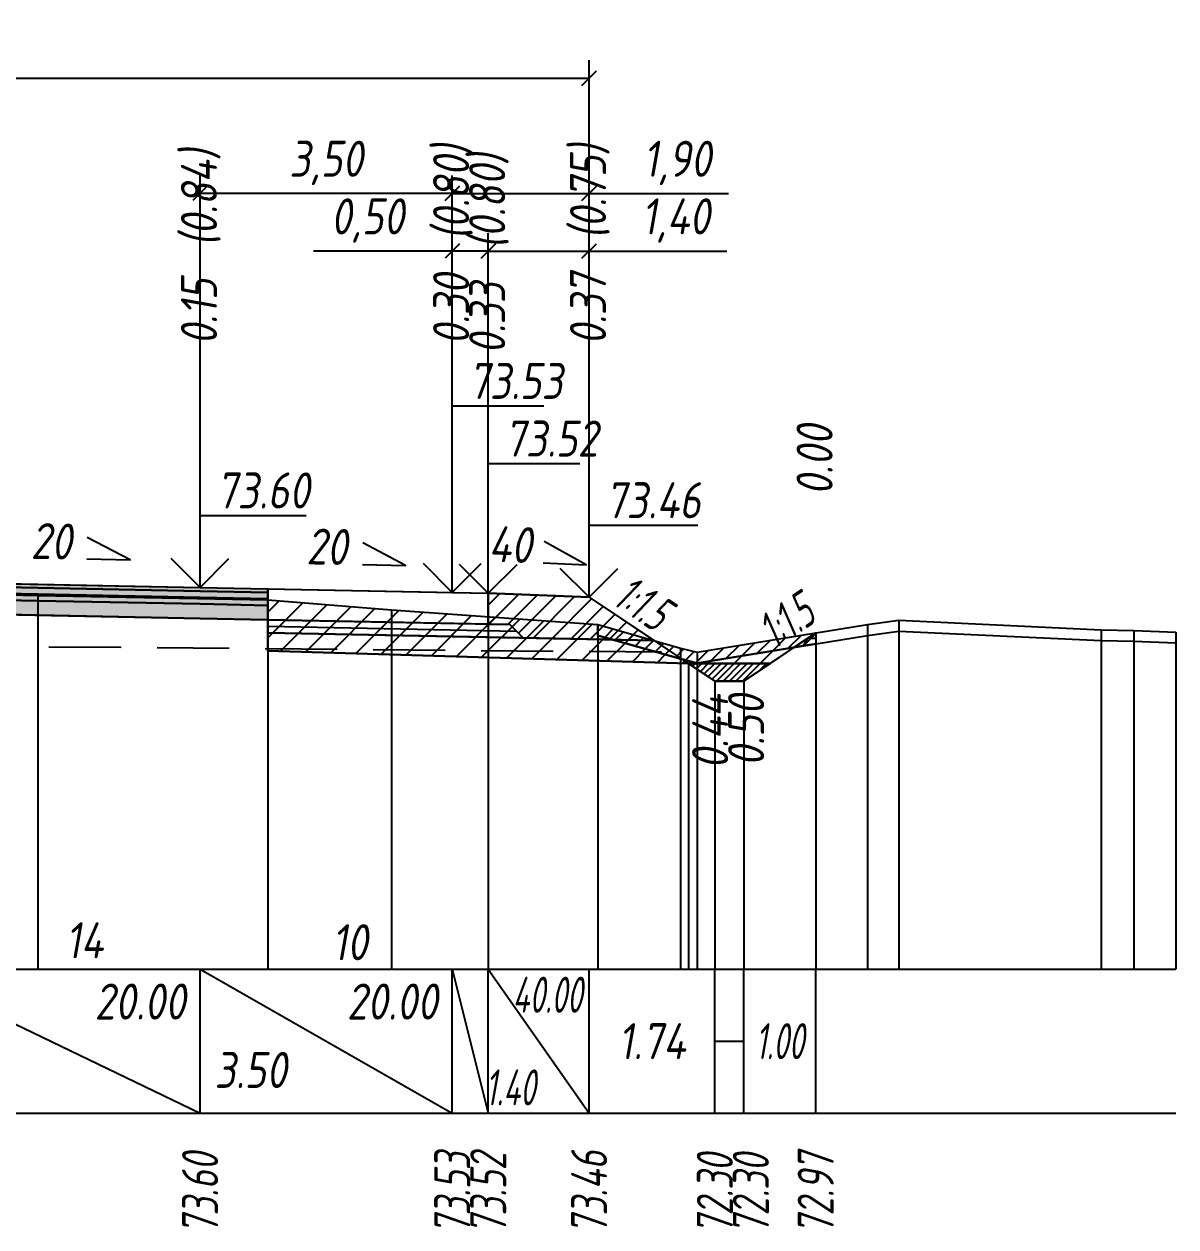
# Model space of a CAD drawing. Extents: x -717 to 1451, y -133302 to 233.
# Drawn here: x 165.6 to 245.6, y -11336.9 to -11253.4 of the extents above; entities that cross this region are included whole.
import ezdxf
from ezdxf.enums import TextEntityAlignment as Align

# ---------------------------------------------------------------- set-up
doc = ezdxf.new("R2010")
doc.units = 0
doc.linetypes.add('штриховая', pattern=[0.75, 0.5, -0.25])
for name, color, linetype in [('Интерполированный поперечник', 2, 'Continuous'), ('Код_514', 1, 'Continuous'), ('Контур_0', 7, 'Continuous'), ('Контур_2521', 7, 'Continuous'), ('Контур_2564', 7, 'Continuous'), ('Контур_2660', 7, 'Continuous'), ('Контур_2665', 7, 'Continuous'), ('Контур_400', 7, 'Continuous'), ('Контур_508', 7, 'Continuous'), ('Контур_512', 7, 'Continuous'), ('Контур_513', 7, 'Continuous'), ('Контур_818', 7, 'Continuous'), ('Красный поперечник', 1, 'Continuous'), ('Объём_2501', 7, 'Continuous'), ('Объём_2564', 7, 'Continuous'), ('Объём_2650', 7, 'Continuous'), ('Объём_2660', 7, 'Continuous'), ('Объём_2661', 7, 'Continuous'), ('Объём_2662', 7, 'Continuous'), ('Объём_2663', 7, 'Continuous'), ('Объём_2664', 7, 'Continuous'), ('Объём_2665', 7, 'Continuous'), ('Объём_2666', 7, 'Continuous'), ('Объём_2667', 7, 'Continuous'), ('Объём_2668', 7, 'Continuous'), ('Объём_2669', 7, 'Continuous'), ('Объём_2675', 7, 'Continuous'), ('Объём_2753', 7, 'Continuous'), ('Откосы', 7, 'Continuous'), ('Отметки покрытия', 7, 'Continuous'), ('Рабочие отметки', 7, 'Continuous'), ('Рабочие отметки доп.', 7, 'Continuous'), ('Слои выравнивания', 7, 'Continuous'), ('Таблица', 7, 'Continuous'), ('Уклоны проезжей части', 7, 'Continuous'), ('Черный поперечник', 3, 'Continuous')]:
    doc.layers.add(name, color=color, linetype=linetype)
for name, color, linetype, true_color in [('Контур_2540', 2, 'Continuous', 0xffff00), ('Контур_2560', 2, 'Continuous', 0xffff00), ('Контур_2561', 7, 'Continuous', 0xff8040), ('Контур_2562', 3, 'Continuous', 0x00ff00), ('Контур_2563', 7, 'Continuous', 0xff8000), ('Контур_2570', 7, 'Continuous', 0x80ff00), ('Контур_2725', 7, 'Continuous', 0x323232), ('Контур_2736', 4, 'Continuous', 0x00ffff), ('Контур_2737', 4, 'Continuous', 0x00ffff), ('Контур_2738', 4, 'Continuous', 0x00ffff), ('Контур_2739', 4, 'Continuous', 0x00ffff), ('Контур_2741', 4, 'Continuous', 0x00ffff), ('Контур_2742', 4, 'Continuous', 0x00ffff), ('Контур_2743', 4, 'Continuous', 0x00ffff), ('Контур_2744', 7, 'Continuous', 0xa4ffff), ('Контур_2745', 7, 'Continuous', 0xa4ffff), ('Контур_2747', 4, 'Continuous', 0x00ffff), ('Контур_2748', 4, 'Continuous', 0x00ffff), ('Контур_2749', 4, 'Continuous', 0x00ffff), ('Контур_2750', 4, 'Continuous', 0x00ffff), ('Контур_2751', 4, 'Continuous', 0x00ffff), ('Контур_2752', 4, 'Continuous', 0x00ffff), ('Контур_2760', 7, 'Continuous', 0x323232), ('Контур_2761', 7, 'Continuous', 0x323232), ('Контур_2762', 7, 'Continuous', 0x323232), ('Контур_2763', 7, 'Continuous', 0x323232), ('Контур_402', 7, 'Continuous', 0xff6464), ('Контур_703', 4, 'Continuous', 0x00ffff), ('Контур_705', 4, 'Continuous', 0x00ffff), ('Контур_707', 4, 'Continuous', 0x00ffff), ('Контур_720', 131, 'Continuous', 0xaaffff), ('Объём_2500', 7, 'Continuous', 0xc0c0c0), ('Объём_2520', 7, 'Continuous', 0x80ffff), ('Объём_2540', 2, 'Continuous', 0xffff00), ('Объём_2560', 2, 'Continuous', 0xffff00), ('Объём_2561', 7, 'Continuous', 0xff8040), ('Объём_2562', 3, 'Continuous', 0x00ff00), ('Объём_2563', 7, 'Continuous', 0xff8000), ('Объём_2570', 7, 'Continuous', 0x80ff00), ('Объём_2600', 7, 'Continuous', 0x808000), ('Объём_2620', 2, 'Continuous', 0xffff00), ('Объём_2746', 2, 'Continuous', 0xffff00)]:
    doc.layers.add(name, color=color, linetype=linetype, true_color=true_color)
doc.styles.get("Standard").update_dxf_attribs({"font": 'txt', "height": 2.5})
doc.styles.add('М', font='romand.shx', dxfattribs={"width": 0.8, "oblique": 10, "height": 2.5})
doc.dimstyles.new('ISO-25', dxfattribs={"dimtxt": 2.5, "dimasz": 2.5, "dimexe": 1.25, "dimexo": 0.625, "dimtad": 1, "dimtxsty": 'Standard', "dimcen": 2.5, "dimadec": 0, "dimazin": 0, "dimtfac": 1, "dimtmove": 0, "dimatfit": 3, "dimfxl": 1, "dimarcsym": 0})

# ---------------------------------------------------------------- blocks, each defined once
blk = doc.blocks.new('_Oblique')
at = {"color": 0, "linetype": 'ByBlock', "lineweight": -2}
blk.add_line((-0.5, -0.5), (0.5, 0.5), dxfattribs=at)
blk = doc.blocks.new('*D257')
at = {"color": 0, "lineweight": -2, "transparency": 16777216}
for p, q in [((197.845, -11292.342), (197.845, -11267.902)), ((204.845, -11292.622), (204.845, -11267.902)), ((197.845, -11269.152), (204.845, -11269.152)), ((204.845, -11269.152), (214.402, -11269.152))]:
    blk.add_line(p, q, dxfattribs=at)
at = {"layer": 'Defpoints', "color": 0, "transparency": 16777216}
for p in [(204.845, -11269.152), (197.845, -11292.967), (204.845, -11293.247)]:
    blk.add_point(p, dxfattribs=at)
at = {"color": 0, "lineweight": -2, "transparency": 16777216, "rotation": 180}
blk.add_blockref('_Oblique', (197.845, -11269.152), dxfattribs=at)
at = {"color": 0, "lineweight": -2, "transparency": 16777216}
blk.add_blockref('_Oblique', (204.845, -11269.152), dxfattribs=at)
at = {"color": 0, "transparency": 16777216, "insert": (210.861, -11267.039), "char_height": 2.5, "width": 8.75, "attachment_point": 5, "style": 'М'}
blk.add_mtext('1,40', dxfattribs=at)
blk = doc.blocks.new('*D259')
at = {"color": 0, "lineweight": -2, "transparency": 16777216}
for p, q in [((195.345, -11292.292), (195.345, -11267.902)), ((197.845, -11292.342), (197.845, -11267.902)), ((195.345, -11269.152), (185.71, -11269.152)), ((197.845, -11269.152), (195.345, -11269.152))]:
    blk.add_line(p, q, dxfattribs=at)
at = {"layer": 'Defpoints', "color": 0, "transparency": 16777216}
for p in [(197.845, -11269.152), (195.345, -11292.917), (197.845, -11292.967)]:
    blk.add_point(p, dxfattribs=at)
at = {"color": 0, "lineweight": -2, "transparency": 16777216, "rotation": 180}
blk.add_blockref('_Oblique', (195.345, -11269.152), dxfattribs=at)
at = {"color": 0, "lineweight": -2, "transparency": 16777216}
blk.add_blockref('_Oblique', (197.845, -11269.152), dxfattribs=at)
at = {"color": 0, "transparency": 16777216, "insert": (189.471, -11267.039), "char_height": 2.5, "width": 9.16667, "attachment_point": 5, "style": 'М'}
blk.add_mtext('0,50', dxfattribs=at)
blk = doc.blocks.new('*D261')
at = {"color": 0, "lineweight": -2, "transparency": 16777216}
for p, q in [((177.845, -11291.942), (177.845, -11263.902)), ((195.345, -11292.292), (195.345, -11263.902)), ((195.345, -11265.152), (177.845, -11265.152))]:
    blk.add_line(p, q, dxfattribs=at)
at = {"layer": 'Defpoints', "color": 0, "transparency": 16777216}
for p in [(177.845, -11265.152), (177.845, -11292.567), (195.345, -11292.917)]:
    blk.add_point(p, dxfattribs=at)
at = {"color": 0, "lineweight": -2, "transparency": 16777216, "rotation": 180}
blk.add_blockref('_Oblique', (177.845, -11265.152), dxfattribs=at)
at = {"color": 0, "lineweight": -2, "transparency": 16777216}
blk.add_blockref('_Oblique', (195.345, -11265.152), dxfattribs=at)
at = {"color": 0, "transparency": 16777216, "insert": (186.595, -11263.039), "char_height": 2.5, "width": 9.58333, "attachment_point": 5, "style": 'М'}
blk.add_mtext('3,50', dxfattribs=at)
blk = doc.blocks.new('*D262')
at = {"color": 0, "lineweight": -2, "transparency": 16777216}
for p, q in [((195.345, -11292.292), (195.345, -11263.902)), ((204.845, -11292.622), (204.845, -11263.902)), ((195.345, -11265.152), (204.845, -11265.152)), ((204.845, -11265.152), (214.507, -11265.152))]:
    blk.add_line(p, q, dxfattribs=at)
at = {"layer": 'Defpoints', "color": 0, "transparency": 16777216}
for p in [(195.345, -11265.152), (195.345, -11292.917), (204.845, -11293.247)]:
    blk.add_point(p, dxfattribs=at)
at = {"color": 0, "lineweight": -2, "transparency": 16777216, "rotation": 180}
blk.add_blockref('_Oblique', (195.345, -11265.152), dxfattribs=at)
at = {"color": 0, "lineweight": -2, "transparency": 16777216}
blk.add_blockref('_Oblique', (204.845, -11265.152), dxfattribs=at)
at = {"color": 0, "transparency": 16777216, "insert": (210.967, -11263.039), "char_height": 2.5, "width": 8.75, "attachment_point": 5, "style": 'М'}
blk.add_mtext('1,90', dxfattribs=at)
blk = doc.blocks.new('*D264')
at = {"color": 0, "lineweight": -2, "transparency": 16777216}
for p, q in [((109.345, -11292.622), (109.345, -11255.902)), ((204.845, -11292.622), (204.845, -11255.902)), ((109.345, -11257.152), (204.845, -11257.152))]:
    blk.add_line(p, q, dxfattribs=at)
at = {"layer": 'Defpoints', "color": 0, "transparency": 16777216}
for p in [(204.845, -11257.152), (109.345, -11293.247), (204.845, -11293.247)]:
    blk.add_point(p, dxfattribs=at)
at = {"color": 0, "lineweight": -2, "transparency": 16777216, "rotation": 180}
blk.add_blockref('_Oblique', (109.345, -11257.152), dxfattribs=at)
at = {"color": 0, "lineweight": -2, "transparency": 16777216}
blk.add_blockref('_Oblique', (204.845, -11257.152), dxfattribs=at)
at = {"color": 0, "transparency": 16777216, "insert": (157.095, -11255.039), "char_height": 2.5, "width": 10.41667, "attachment_point": 5, "style": 'М'}
blk.add_mtext('19,10', dxfattribs=at)

msp = doc.modelspace()

# ---------------------------------------------------------------- hatches: boundary and pattern name
at = {"layer": 'Объём_2563'}
h = msp.add_hatch(dxfattribs=at)
h.set_pattern_fill('ANSI31', color=256, scale=0.3)
h.paths.add_polyline_path([(200.263, -11296.002), (199.345, -11295.084), (197.845, -11295.054), (197.845, -11292.904), (204.845, -11293.184), (209.345, -11296.184)])
at = {"layer": 'Объём_2570'}
h = msp.add_hatch(dxfattribs=at)
h.set_pattern_fill('ANSI31', color=256, scale=0.2)
h.paths.add_polyline_path([(220.568, -11296.417), (212.343, -11297.754), (211.183, -11297.469), (205.446, -11295.833), (205.446, -11295.083), (211.183, -11296.719), (212.343, -11297.004), (220.568, -11295.667)])
at = {"layer": 'Объём_2600'}
h = msp.add_hatch(dxfattribs=at)
h.set_pattern_fill('ANSI31', color=6, scale=0.4)
h.paths.add_polyline_path([(191.134, -11294.068), (205.446, -11295.083), (205.446, -11295.833), (211.183, -11297.469), (212.343, -11297.754), (219.08, -11296.659), (217.401, -11297.778), (211.736, -11297.778), (182.555, -11296.903), (182.555, -11293.354)])
h = msp.add_hatch(dxfattribs=at)
h.set_pattern_fill('HONEY', color=5, scale=0.3)
h.paths.add_polyline_path([(219.08, -11296.659), (220.568, -11295.667), (220.568, -11296.417)])
at = {"layer": 'Объём_2620'}
h = msp.add_hatch(dxfattribs=at)
h.set_pattern_fill('ANSI31', color=2, scale=0.1)
h.paths.add_polyline_path([(211.736, -11297.778), (217.401, -11297.778), (215.569, -11299), (213.569, -11299)])
at = {"layer": 'Слои выравнивания'}
for color, points in [(2, [(157.095, -11292.089), (157.498, -11292.097), (166.575, -11292.279), (177.845, -11292.504), (182.555, -11292.598), (182.555, -11292.848), (177.845, -11292.754), (166.575, -11292.529), (157.498, -11292.347), (157.095, -11292.339)]), (3, [(157.095, -11292.339), (157.498, -11292.347), (166.575, -11292.529), (177.845, -11292.754), (182.555, -11292.848), (182.555, -11293.298), (177.845, -11293.204), (166.575, -11292.979), (157.498, -11292.797), (157.095, -11292.789)]), (4, [(157.095, -11292.789), (157.498, -11292.797), (166.575, -11292.979), (177.845, -11293.204), (182.555, -11293.298), (182.555, -11293.748), (177.845, -11293.654), (166.575, -11293.429), (157.498, -11293.247), (157.095, -11293.239)]), (5, [(157.095, -11293.239), (157.498, -11293.247), (166.575, -11293.429), (177.845, -11293.654), (182.555, -11293.748), (182.555, -11294.748), (177.845, -11294.654), (166.575, -11294.429), (157.498, -11294.247), (157.095, -11294.239)])]:
    msp.add_hatch(color=color, dxfattribs=at).paths.add_polyline_path(points)

# ---------------------------------------------------------------- linework, layer by layer
at = {"layer": 'Интерполированный поперечник', "linetype": 'штриховая', "ltscale": 10, "flags": 128}
msp.add_lwpolyline([(99.86, -11296.037), (212.343, -11297.004)], dxfattribs=at)
at = {"layer": 'Код_514'}
for p, q in [((157.095, -11319), (177.845, -11329)), ((177.845, -11329), (177.845, -11319)), ((177.845, -11319), (195.345, -11329)), ((195.345, -11329), (195.345, -11319)), ((195.345, -11319), (197.845, -11329)), ((197.845, -11329), (197.845, -11319)), ((197.845, -11319), (204.845, -11329)), ((204.845, -11329), (204.845, -11319)), ((213.569, -11329), (213.569, -11319)), ((215.569, -11329), (215.569, -11319)), ((220.568, -11329), (220.568, -11319)), ((213.569, -11324), (215.569, -11324))]:
    msp.add_line(p, q, dxfattribs=at)
at = {"layer": 'Контур_0', "flags": 128}
for points in [[(182.555, -11292.598), (197.845, -11292.904), (197.845, -11295.054), (182.555, -11294.748), (182.555, -11292.598), (182.555, -11292.598)], [(204.845, -11293.184), (210.552, -11296.989), (210.552, -11296.989), (210.552, -11296.989), (210.552, -11296.989), (210.552, -11296.989), (210.552, -11296.989), (210.552, -11296.989), (210.552, -11296.989), (210.552, -11296.989), (210.552, -11296.989), (210.552, -11296.989), (210.552, -11296.989), (210.552, -11296.989), (210.552, -11296.989), (213.569, -11299)], [(204.845, -11293.184), (210.552, -11296.989), (210.552, -11296.989), (210.552, -11296.989), (210.552, -11296.989), (210.552, -11296.989), (210.552, -11296.989), (210.552, -11296.989), (210.552, -11296.989), (210.552, -11296.989), (210.552, -11296.989), (210.552, -11296.989), (210.552, -11296.989), (210.552, -11296.989), (210.552, -11296.989), (213.569, -11299), (215.569, -11299), (220.568, -11295.667), (220.568, -11295.667), (220.568, -11295.667), (220.568, -11295.667), (220.568, -11295.667), (220.568, -11295.667), (220.568, -11295.667), (220.568, -11295.667), (220.568, -11295.667), (220.568, -11295.667), (220.568, -11295.667), (220.568, -11295.667), (220.568, -11295.667)], [(197.845, -11295.954), (182.555, -11295.648), (182.555, -11294.748), (199.345, -11295.084), (200.263, -11296.002), (197.845, -11295.954), (197.845, -11295.954)], [(197.845, -11295.054), (199.345, -11295.084), (200.263, -11296.002), (209.345, -11296.184)]]:
    msp.add_lwpolyline(points, dxfattribs=at)
at = {"layer": 'Контур_2521', "color": 250, "flags": 128}
msp.add_lwpolyline([(182.555, -11295.198), (199.804, -11295.543)], dxfattribs=at)
at = {"layer": 'Контур_2540', "flags": 128}
msp.add_lwpolyline([(195.345, -11295.904), (209.345, -11296.184), (211.736, -11297.778), (182.555, -11296.903), (182.555, -11295.648), (195.345, -11295.904), (195.345, -11295.904)], dxfattribs=at)
at = {"layer": 'Контур_2560', "flags": 128}
msp.add_lwpolyline([(197.845, -11292.904), (204.845, -11293.184), (204.845, -11293.184), (204.845, -11293.184)], dxfattribs=at)
at = {"layer": 'Контур_2561', "flags": 128}
msp.add_lwpolyline([(197.845, -11292.904), (197.845, -11292.904), (204.845, -11293.184), (204.845, -11293.184), (197.845, -11292.904)], dxfattribs=at)
at = {"layer": 'Контур_2562', "flags": 128}
msp.add_lwpolyline([(204.845, -11293.184), (204.845, -11293.184), (204.845, -11293.184), (204.845, -11293.184), (204.845, -11293.184)], dxfattribs=at)
at = {"layer": 'Контур_2563', "flags": 128}
msp.add_lwpolyline([(200.263, -11296.002), (199.345, -11295.084), (197.845, -11295.054), (197.845, -11292.904), (204.845, -11293.184), (209.345, -11296.184), (200.263, -11296.002), (200.263, -11296.002)], dxfattribs=at)
at = {"layer": 'Контур_2564', "flags": 128}
msp.add_lwpolyline([(197.845, -11292.904), (204.845, -11293.184)], dxfattribs=at)
at = {"layer": 'Контур_2570', "flags": 128}
msp.add_lwpolyline([(157.498, -11292.857), (166.575, -11293.056), (182.555, -11293.354), (191.134, -11294.068), (205.446, -11295.083), (205.446, -11295.833), (211.183, -11297.469), (212.343, -11297.754), (212.343, -11297.754), (224.168, -11295.832), (226.329, -11295.538), (240.379, -11296.194), (242.637, -11296.243), (245.568, -11296.351)], dxfattribs=at)
at = {"layer": 'Контур_2660', "flags": 128}
msp.add_lwpolyline([(182.555, -11296.903), (211.736, -11297.778)], dxfattribs=at)
at = {"layer": 'Контур_2665', "flags": 128}
msp.add_lwpolyline([(204.845, -11293.184), (204.845, -11293.184)], dxfattribs=at)
at = {"layer": 'Контур_2725', "flags": 128}
msp.add_lwpolyline([(132.825, -11294.725), (136.345, -11294.654), (141.27, -11294.556), (148.471, -11294.412), (157.095, -11294.239), (157.498, -11294.247), (166.575, -11294.429), (177.845, -11294.654), (182.555, -11294.748)], dxfattribs=at)
at = {"layer": 'Контур_2736', "flags": 128}
for points in [[(204.845, -11293.184), (210.552, -11296.989)], [(210.552, -11296.989), (213.569, -11299)]]:
    msp.add_lwpolyline(points, dxfattribs=at)
at = {"layer": 'Контур_2737', "flags": 128}
msp.add_lwpolyline([(210.552, -11296.989), (210.552, -11296.989)], dxfattribs=at)
at = {"layer": 'Контур_2738', "flags": 128}
msp.add_lwpolyline([(210.552, -11296.989), (210.552, -11296.989)], dxfattribs=at)
at = {"layer": 'Контур_2739', "flags": 128}
msp.add_lwpolyline([(210.552, -11296.989), (210.552, -11296.989)], dxfattribs=at)
at = {"layer": 'Контур_2741', "flags": 128}
msp.add_lwpolyline([(220.568, -11295.667), (220.568, -11295.667)], dxfattribs=at)
at = {"layer": 'Контур_2742', "flags": 128}
msp.add_lwpolyline([(220.568, -11295.667), (220.568, -11295.667)], dxfattribs=at)
at = {"layer": 'Контур_2743', "flags": 128}
msp.add_lwpolyline([(220.568, -11295.667), (220.568, -11295.667)], dxfattribs=at)
at = {"layer": 'Контур_2744', "flags": 128}
msp.add_lwpolyline([(220.568, -11295.667), (220.568, -11295.667)], dxfattribs=at)
msp.add_lwpolyline([(220.568, -11295.667), (220.568, -11295.667)], dxfattribs=at)
msp.add_lwpolyline([(220.568, -11295.667), (220.568, -11295.667)], dxfattribs=at)
msp.add_lwpolyline([(220.568, -11295.667), (220.568, -11295.667)], dxfattribs=at)
msp.add_lwpolyline([(220.568, -11295.667), (220.568, -11295.667)], dxfattribs=at)
msp.add_lwpolyline([(220.568, -11295.667), (220.568, -11295.667)], dxfattribs=at)
at = {"layer": 'Контур_2745', "flags": 128}
msp.add_lwpolyline([(210.552, -11296.989), (210.552, -11296.989)], dxfattribs=at)
msp.add_lwpolyline([(210.552, -11296.989), (210.552, -11296.989)], dxfattribs=at)
msp.add_lwpolyline([(210.552, -11296.989), (210.552, -11296.989)], dxfattribs=at)
msp.add_lwpolyline([(210.552, -11296.989), (210.552, -11296.989)], dxfattribs=at)
msp.add_lwpolyline([(210.552, -11296.989), (210.552, -11296.989)], dxfattribs=at)
msp.add_lwpolyline([(210.552, -11296.989), (210.552, -11296.989)], dxfattribs=at)
at = {"layer": 'Контур_2747', "flags": 128}
msp.add_lwpolyline([(210.552, -11296.989), (210.552, -11296.989)], dxfattribs=at)
at = {"layer": 'Контур_2748', "flags": 128}
msp.add_lwpolyline([(210.552, -11296.989), (210.552, -11296.989)], dxfattribs=at)
at = {"layer": 'Контур_2749', "flags": 128}
msp.add_lwpolyline([(210.552, -11296.989), (210.552, -11296.989)], dxfattribs=at)
at = {"layer": 'Контур_2750', "flags": 128}
msp.add_lwpolyline([(220.568, -11295.667), (220.568, -11295.667)], dxfattribs=at)
at = {"layer": 'Контур_2751', "flags": 128}
msp.add_lwpolyline([(220.568, -11295.667), (220.568, -11295.667)], dxfattribs=at)
at = {"layer": 'Контур_2752', "flags": 128}
msp.add_lwpolyline([(220.568, -11295.667), (220.568, -11295.667)], dxfattribs=at)
at = {"layer": 'Контур_2760', "flags": 128}
msp.add_lwpolyline([(132.825, -11292.575), (136.345, -11292.504), (141.27, -11292.406), (148.471, -11292.262), (157.095, -11292.089), (157.498, -11292.097), (166.575, -11292.279), (177.845, -11292.504), (182.555, -11292.598)], dxfattribs=at)
at = {"layer": 'Контур_2761', "flags": 128}
msp.add_lwpolyline([(132.825, -11292.825), (136.345, -11292.754), (141.27, -11292.656), (148.471, -11292.512), (157.095, -11292.339), (157.498, -11292.347), (166.575, -11292.529), (177.845, -11292.754), (182.555, -11292.848)], dxfattribs=at)
at = {"layer": 'Контур_2762', "flags": 128}
msp.add_lwpolyline([(132.825, -11293.275), (136.345, -11293.204), (141.27, -11293.106), (148.471, -11292.962), (157.095, -11292.789), (157.498, -11292.797), (166.575, -11292.979), (177.845, -11293.204), (182.555, -11293.298)], dxfattribs=at)
at = {"layer": 'Контур_2763', "flags": 128}
msp.add_lwpolyline([(132.825, -11293.725), (136.345, -11293.654), (141.27, -11293.556), (148.471, -11293.412), (157.095, -11293.239), (157.498, -11293.247), (166.575, -11293.429), (177.845, -11293.654), (182.555, -11293.748)], dxfattribs=at)
at = {"layer": 'Контур_400', "flags": 128}
msp.add_lwpolyline([(157.095, -11292.089), (177.845, -11292.504), (195.345, -11292.854), (195.345, -11292.854), (195.345, -11292.854), (195.345, -11292.854), (195.345, -11292.854), (195.345, -11292.854), (197.845, -11292.904)], dxfattribs=at)
at = {"layer": 'Контур_402', "flags": 128}
msp.add_lwpolyline([(105, -11297.702), (132.825, -11296.867), (132.825, -11294.725), (157.095, -11294.239), (182.555, -11294.748), (182.555, -11296.903), (211.736, -11297.778)], dxfattribs=at)
at = {"layer": 'Контур_508', "flags": 128}
msp.add_lwpolyline([(105, -11297.702), (132.825, -11296.867), (132.825, -11294.725), (157.095, -11294.239), (182.555, -11294.748), (182.555, -11296.903), (211.736, -11297.778), (213.569, -11299), (215.569, -11299), (220.568, -11295.667)], dxfattribs=at)
at = {"layer": 'Контур_512', "flags": 128}
msp.add_lwpolyline([(182.555, -11296.903), (211.736, -11297.778), (213.569, -11299), (215.569, -11299), (220.568, -11295.667)], dxfattribs=at)
at = {"layer": 'Контур_513', "flags": 128}
msp.add_lwpolyline([(105, -11297.702), (132.825, -11296.867), (132.825, -11294.725), (157.095, -11294.239), (182.555, -11294.748), (182.555, -11296.903), (211.736, -11297.778), (213.569, -11299), (215.569, -11299), (220.568, -11295.667)], dxfattribs=at)
at = {"layer": 'Контур_703', "flags": 128}
msp.add_lwpolyline([(204.845, -11293.184), (210.552, -11296.989)], dxfattribs=at)
at = {"layer": 'Контур_705', "flags": 128}
msp.add_lwpolyline([(210.552, -11296.989), (210.552, -11296.989)], dxfattribs=at)
at = {"layer": 'Контур_707', "flags": 128}
msp.add_lwpolyline([(215.569, -11299), (220.568, -11295.667)], dxfattribs=at)
at = {"layer": 'Контур_720', "flags": 128}
msp.add_lwpolyline([(213.569, -11299), (215.569, -11299)], dxfattribs=at)
at = {"layer": 'Контур_818', "flags": 128}
msp.add_lwpolyline([(105, -11296.227), (107.383, -11295.968), (111.512, -11295.281), (111.512, -11294.531), (119.358, -11294.051), (132.825, -11293.232), (148.471, -11292.997), (157.095, -11292.864), (157.498, -11292.857), (166.575, -11293.056), (182.555, -11293.354), (191.134, -11294.068), (205.446, -11295.083), (205.446, -11295.833), (211.183, -11297.469), (212.343, -11297.754), (212.343, -11297.754), (220.568, -11296.417)], dxfattribs=at)
at = {"layer": 'Красный поперечник'}
for p, q in [((157.095, -11292.089), (177.845, -11292.504)), ((177.845, -11292.504), (195.345, -11292.854)), ((195.345, -11292.854), (197.845, -11292.904)), ((197.845, -11292.904), (204.845, -11293.184)), ((204.845, -11293.184), (213.569, -11299)), ((215.569, -11299), (220.568, -11295.667)), ((220.568, -11295.667), (220.568, -11319)), ((182.555, -11296.903), (182.555, -11319)), ((211.736, -11297.778), (211.736, -11319)), ((213.569, -11299), (213.569, -11319)), ((213.569, -11299), (215.569, -11299)), ((215.569, -11299), (215.569, -11319))]:
    msp.add_line(p, q, dxfattribs=at)
at = {"layer": 'Объём_2500', "flags": 128}
msp.add_lwpolyline([(182.555, -11292.598), (197.845, -11292.904), (197.845, -11295.054), (182.555, -11294.748), (182.555, -11292.598), (182.555, -11292.598)], dxfattribs=at)
at = {"layer": 'Объём_2501', "flags": 128}
msp.add_lwpolyline([(157.095, -11292.089), (177.845, -11292.504), (195.345, -11292.854), (195.345, -11292.854), (195.345, -11292.854), (195.345, -11292.854), (195.345, -11292.854), (195.345, -11292.854), (197.845, -11292.904)], dxfattribs=at)
at = {"layer": 'Объём_2520', "color": 250, "flags": 128}
msp.add_lwpolyline([(197.845, -11295.954), (182.555, -11295.648), (182.555, -11294.748), (199.345, -11295.084), (200.263, -11296.002), (197.845, -11295.954), (197.845, -11295.954)], dxfattribs=at)
at = {"layer": 'Объём_2540', "flags": 128}
msp.add_lwpolyline([(195.345, -11295.904), (209.345, -11296.184), (211.736, -11297.778), (182.555, -11296.903), (182.555, -11295.648), (195.345, -11295.904), (195.345, -11295.904)], dxfattribs=at)
at = {"layer": 'Объём_2560', "flags": 128}
msp.add_lwpolyline([(197.845, -11292.904), (204.845, -11293.184), (204.845, -11293.184), (204.845, -11293.184)], dxfattribs=at)
at = {"layer": 'Объём_2561', "flags": 128}
msp.add_lwpolyline([(197.845, -11292.904), (197.845, -11292.904), (204.845, -11293.184), (204.845, -11293.184), (197.845, -11292.904)], dxfattribs=at)
at = {"layer": 'Объём_2562', "flags": 128}
msp.add_lwpolyline([(204.845, -11293.184), (204.845, -11293.184), (204.845, -11293.184), (204.845, -11293.184), (204.845, -11293.184)], dxfattribs=at)
at = {"layer": 'Объём_2563', "color": 250, "flags": 128}
msp.add_lwpolyline([(200.263, -11296.002), (199.345, -11295.084), (197.845, -11295.054), (197.845, -11292.904), (204.845, -11293.184), (209.345, -11296.184), (200.263, -11296.002), (200.263, -11296.002)], dxfattribs=at)
at = {"layer": 'Объём_2564', "flags": 128}
msp.add_lwpolyline([(197.845, -11292.904), (204.845, -11293.184)], dxfattribs=at)
at = {"layer": 'Объём_2570', "flags": 128}
msp.add_lwpolyline([(220.568, -11296.417), (212.343, -11297.754), (211.183, -11297.469), (205.446, -11295.833), (205.446, -11295.083), (211.183, -11296.719), (212.343, -11297.004), (220.568, -11295.667), (220.568, -11296.417), (220.568, -11296.417)], dxfattribs=at)
at = {"layer": 'Объём_2600', "color": 5, "flags": 128}
msp.add_lwpolyline([(219.08, -11296.659), (220.568, -11295.667), (220.568, -11296.417), (219.08, -11296.659), (219.08, -11296.659)], dxfattribs=at)
at = {"layer": 'Объём_2620', "flags": 128}
msp.add_lwpolyline([(211.736, -11297.778), (217.401, -11297.778), (215.569, -11299), (213.569, -11299), (211.736, -11297.778), (211.736, -11297.778)], dxfattribs=at)
at = {"layer": 'Объём_2650', "color": 6, "flags": 128}
msp.add_lwpolyline([(191.134, -11294.068), (205.446, -11295.083), (205.446, -11295.833), (211.183, -11297.469), (212.343, -11297.754), (219.08, -11296.659), (217.401, -11297.778), (211.736, -11297.778), (182.555, -11296.903), (182.555, -11293.354), (191.134, -11294.068), (191.134, -11294.068)], dxfattribs=at)
at = {"layer": 'Объём_2660', "flags": 128}
msp.add_lwpolyline([(182.555, -11296.903), (211.736, -11297.778)], dxfattribs=at)
at = {"layer": 'Объём_2661', "flags": 128}
msp.add_lwpolyline([(204.845, -11293.184), (210.552, -11296.989), (211.736, -11297.778)], dxfattribs=at)
at = {"layer": 'Объём_2662', "flags": 128}
msp.add_lwpolyline([(217.401, -11297.778), (220.568, -11295.667)], dxfattribs=at)
at = {"layer": 'Объём_2663', "flags": 128}
for points in [[(211.736, -11297.778), (213.569, -11299)], [(215.569, -11299), (217.401, -11297.778)]]:
    msp.add_lwpolyline(points, dxfattribs=at)
at = {"layer": 'Объём_2664', "flags": 128}
msp.add_lwpolyline([(213.569, -11299), (215.569, -11299)], dxfattribs=at)
at = {"layer": 'Объём_2665', "flags": 128}
msp.add_lwpolyline([(204.845, -11293.184), (204.845, -11293.184)], dxfattribs=at)
at = {"layer": 'Объём_2666', "flags": 128}
for points in [[(204.845, -11293.184), (210.552, -11296.989)], [(210.552, -11296.989), (211.736, -11297.778)]]:
    msp.add_lwpolyline(points, dxfattribs=at)
at = {"layer": 'Объём_2667', "flags": 128}
for points in [[(220.568, -11295.667), (220.568, -11295.667)], [(210.552, -11296.989), (210.552, -11296.989)]]:
    msp.add_lwpolyline(points, dxfattribs=at)
at = {"layer": 'Объём_2668', "flags": 128}
for points in [[(220.568, -11295.667), (220.568, -11295.667)], [(210.552, -11296.989), (210.552, -11296.989)]]:
    msp.add_lwpolyline(points, dxfattribs=at)
at = {"layer": 'Объём_2669', "flags": 128}
for points in [[(220.568, -11295.667), (220.568, -11295.667)], [(210.552, -11296.989), (210.552, -11296.989)]]:
    msp.add_lwpolyline(points, dxfattribs=at)
at = {"layer": 'Объём_2675', "flags": 128}
for points in [[(220.568, -11295.667), (220.568, -11295.667)], [(220.568, -11295.667), (220.568, -11295.667)], [(220.568, -11295.667), (220.568, -11295.667)], [(220.568, -11295.667), (220.568, -11295.667)], [(220.568, -11295.667), (220.568, -11295.667)], [(220.568, -11295.667), (220.568, -11295.667)], [(210.552, -11296.989), (210.552, -11296.989)], [(210.552, -11296.989), (210.552, -11296.989)], [(210.552, -11296.989), (210.552, -11296.989)], [(210.552, -11296.989), (210.552, -11296.989)], [(210.552, -11296.989), (210.552, -11296.989)], [(210.552, -11296.989), (210.552, -11296.989)]]:
    msp.add_lwpolyline(points, dxfattribs=at)
at = {"layer": 'Объём_2746', "flags": 128}
msp.add_lwpolyline([(211.736, -11297.778), (182.555, -11296.903), (182.555, -11293.354), (191.134, -11294.068), (205.446, -11295.083), (205.446, -11295.833), (211.183, -11297.469), (211.324, -11297.503), (211.736, -11297.778), (211.736, -11297.778)], dxfattribs=at)
at = {"layer": 'Объём_2753', "flags": 128}
msp.add_lwpolyline([(182.555, -11292.598), (182.555, -11292.598)], dxfattribs=at)
at = {"layer": 'Откосы', "color": 1, "flags": 128}
for points in [[(169.983, -11290.53), (172.983, -11290.59), (170.013, -11289.03)], [(189.108, -11290.912), (192.108, -11290.972), (189.138, -11289.413)], [(201.652, -11290.805), (204.649, -11290.925), (201.712, -11289.306)]]:
    msp.add_lwpolyline(points, dxfattribs=at)
at = {"layer": 'Отметки покрытия', "color": 1}
for p, q in [((195.345, -11292.854), (195.345, -11279.904)), ((195.345, -11279.904), (201.695, -11279.904)), ((197.845, -11292.904), (197.845, -11283.904)), ((197.845, -11283.904), (204.195, -11283.904)), ((177.845, -11292.504), (177.845, -11287.504)), ((177.845, -11287.504), (185.195, -11287.504)), ((204.845, -11293.184), (204.845, -11288.184)), ((204.845, -11288.184), (212.395, -11288.184)), ((177.845, -11292.504), (175.845, -11290.504)), ((177.845, -11292.504), (179.845, -11290.504)), ((195.345, -11292.854), (193.345, -11290.854)), ((195.345, -11292.854), (197.345, -11290.854)), ((197.845, -11292.904), (195.845, -11290.904)), ((197.845, -11292.904), (199.845, -11290.904)), ((204.845, -11293.184), (202.845, -11291.184)), ((204.845, -11293.184), (206.845, -11291.184))]:
    msp.add_line(p, q, dxfattribs=at)
at = {"layer": 'Слои выравнивания'}
for p, q in [((182.555, -11292.598), (182.555, -11319)), ((197.845, -11292.904), (197.845, -11319))]:
    msp.add_line(p, q, dxfattribs=at)
at = {"layer": 'Слои выравнивания', "color": 2, "flags": 128}
msp.add_lwpolyline([(157.095, -11292.089), (157.498, -11292.097), (166.575, -11292.279), (177.845, -11292.504), (182.555, -11292.598), (182.555, -11292.848), (177.845, -11292.754), (166.575, -11292.529), (157.498, -11292.347), (157.095, -11292.339)], close=True, dxfattribs=at)
at = {"layer": 'Слои выравнивания', "color": 3, "flags": 128}
msp.add_lwpolyline([(157.095, -11292.339), (157.498, -11292.347), (166.575, -11292.529), (177.845, -11292.754), (182.555, -11292.848), (182.555, -11293.298), (177.845, -11293.204), (166.575, -11292.979), (157.498, -11292.797), (157.095, -11292.789)], close=True, dxfattribs=at)
at = {"layer": 'Слои выравнивания', "color": 4, "flags": 128}
msp.add_lwpolyline([(157.095, -11292.789), (157.498, -11292.797), (166.575, -11292.979), (177.845, -11293.204), (182.555, -11293.298), (182.555, -11293.748), (177.845, -11293.654), (166.575, -11293.429), (157.498, -11293.247), (157.095, -11293.239)], close=True, dxfattribs=at)
at = {"layer": 'Слои выравнивания', "color": 5, "flags": 128}
msp.add_lwpolyline([(157.095, -11293.239), (157.498, -11293.247), (166.575, -11293.429), (177.845, -11293.654), (182.555, -11293.748), (182.555, -11294.748), (177.845, -11294.654), (166.575, -11294.429), (157.498, -11294.247), (157.095, -11294.239)], close=True, dxfattribs=at)
at = {"layer": 'Таблица'}
for p, q in [((80, -11319), (245.568, -11319)), ((80, -11329), (245.568, -11329))]:
    msp.add_line(p, q, dxfattribs=at)
at = {"layer": 'Черный поперечник', "color": 7}
for p, q in [((166.575, -11293.056), (166.575, -11319)), ((182.555, -11293.354), (182.555, -11319)), ((191.134, -11294.068), (191.134, -11319)), ((226.329, -11294.788), (226.329, -11319)), ((205.446, -11295.083), (205.446, -11319)), ((224.168, -11295.082), (224.168, -11319)), ((240.379, -11295.444), (240.379, -11319)), ((242.637, -11295.493), (242.637, -11319)), ((245.568, -11295.601), (245.568, -11319)), ((211.183, -11296.719), (211.183, -11319)), ((212.343, -11297.004), (212.343, -11319))]:
    msp.add_line(p, q, dxfattribs=at)
at = {"layer": 'Черный поперечник', "flags": 128}
msp.add_lwpolyline([(80, -11296.976), (85.418, -11296.825), (92.069, -11296.428), (99.86, -11296.037), (107.383, -11295.218), (111.512, -11294.531), (119.358, -11294.051), (132.825, -11293.232), (148.471, -11292.997), (157.095, -11292.864), (157.498, -11292.857), (166.575, -11293.056), (182.555, -11293.354), (191.134, -11294.068), (205.446, -11295.083), (211.183, -11296.719), (212.343, -11297.004), (224.168, -11295.082), (226.329, -11294.788), (240.379, -11295.444), (242.637, -11295.493), (245.568, -11295.601)], dxfattribs=at)

# ---------------------------------------------------------------- texts
at = {"layer": 'Код_514', "style": 'М', "oblique": 10}
for s, width, p in [('40.00', 0.6, (204.371, -11319.526)), ('20.00', 0.8, (176.845, -11320)), ('20.00', 0.8, (194.345, -11320))]:
    msp.add_text(s, height=2.5, dxfattribs=dict(at, width=width)).set_placement(p, align=Align.TOP_RIGHT)
for s, width, p in [('1.74', 0.8, (209.207, -11324)), ('1.00', 0.6, (218.069, -11324))]:
    msp.add_text(s, height=2.5, dxfattribs=dict(at, width=width)).set_placement(p, align=Align.MIDDLE_CENTER)
for s, width, p in [('3.50', 0.8, (178.845, -11328)), ('1.40', 0.6, (197.635, -11329.21))]:
    msp.add_text(s, height=2.5, dxfattribs=dict(at, width=width)).set_placement(p, align=Align.BOTTOM_LEFT)
at = {"layer": 'Код_514', "style": 'М', "oblique": 10, "width": 0.7}
for s, p in [('73.53', (195.345, -11337.382)), ('73.52', (197.845, -11337.382)), ('73.46', (204.845, -11337.382)), ('72.97', (220.568, -11337.382)), ('73.60', (177.845, -11337.382)), ('72.30', (213.569, -11337.382)), ('72.30', (216.069, -11337.382))]:
    msp.add_text(s, height=2.5, rotation=90, dxfattribs=at).set_placement(p, align=Align.MIDDLE_LEFT)
at = {"layer": 'Отметки покрытия', "color": 1, "style": 'М', "oblique": 10, "width": 0.8}
for s, p in [('73.53', (196.486, -11280.173)), ('73.52', (198.986, -11284.173)), ('73.60', (178.986, -11287.773)), ('73.46', (205.986, -11288.453))]:
    msp.add_text(s, height=2.5, dxfattribs=at).set_placement(p, align=Align.BOTTOM_LEFT)
at = {"layer": 'Рабочие отметки', "color": 1, "style": 'М', "oblique": 10, "width": 0.8}
for s, p in [('0.30', (195.267, -11275.654)), ('0.37', (204.767, -11275.654)), ('0.15', (177.767, -11275.654)), ('0.33', (197.767, -11276.286)), ('0.00', (220.49, -11286.098))]:
    msp.add_text(s, height=2.5, rotation=90, dxfattribs=at).set_placement(p, align=Align.MIDDLE_LEFT)
for s, p in [('0.50', (215.741, -11299.931)), ('0.44', (213.241, -11299.931))]:
    msp.add_text(s, height=2.5, rotation=90, dxfattribs=at).set_placement(p, align=Align.MIDDLE_RIGHT)
at = {"layer": 'Рабочие отметки доп.', "color": 1, "style": 'М', "oblique": 10, "width": 0.8}
for s, p in [('(0.84)', (177.767, -11268.804)), ('(0.80)', (195.267, -11268.354)), ('(0.80)', (197.767, -11268.986)), ('(0.75)', (204.767, -11268.304))]:
    msp.add_text(s, height=2.5, rotation=90, dxfattribs=at).set_placement(p, align=Align.MIDDLE_LEFT)
at = {"layer": 'Слои выравнивания', "style": 'М', "oblique": 10, "width": 0.8}
for s, p in [('14', (169.825, -11319)), ('10', (188.245, -11319.135))]:
    msp.add_text(s, height=2.5, dxfattribs=at).set_placement(p, align=Align.BOTTOM_CENTER)
at = {"layer": 'Уклоны проезжей части', "color": 1, "style": 'М', "oblique": 10}
for s, rotation, width, p in [('20', 358.85423, 0.8, (167.49, -11291.297)), ('20', 358.85423, 0.8, (186.615, -11291.679)), ('40', 357.70938, 0.8, (199.306, -11291.521)), ('1:1.5', 326.30994, 0.6, (207.476, -11295.26)), ('1:1.5', 33.69007, 0.6, (219.642, -11296.449))]:
    msp.add_text(s, height=2.5, rotation=rotation, dxfattribs=dict(at, width=width)).set_placement(p, align=Align.BOTTOM_CENTER)

# ---------------------------------------------------------------- dimensions: what is measured, and where the dimension line sits
at = {"color": 5}
dim = msp.add_linear_dim(base=(204.845, -11257.152), p1=(109.345, -11293.247), p2=(204.845, -11293.247), angle=180, dimstyle='ISO-25', override={"dimasz": 1, "dimlfac": 0.2, "dimzin": 0, "dimtxsty": 'М', "dimblk1": 'Oblique', "dimblk2": 'Oblique', "dimsah": 1}, dxfattribs=at)
dim.commit()
dim.dimension.update_dxf_attribs({"geometry": '*D264', "text_midpoint": (157.095, -11255.039)})
dim = msp.add_linear_dim(base=(177.845, -11265.152), p1=(195.345, -11292.917), p2=(177.845, -11292.567), dimstyle='ISO-25', override={"dimasz": 1, "dimlfac": 0.2, "dimzin": 0, "dimtxsty": 'М', "dimblk1": 'Oblique', "dimblk2": 'Oblique', "dimsah": 1}, dxfattribs=at)
dim.commit()
dim.dimension.update_dxf_attribs({"geometry": '*D261', "text_midpoint": (186.595, -11263.039)})
dim = msp.add_linear_dim(base=(195.345, -11265.152), p1=(204.845, -11293.247), p2=(195.345, -11292.917), dimstyle='ISO-25', override={"dimasz": 1, "dimlfac": 0.2, "dimzin": 0, "dimtxsty": 'М', "dimblk1": 'Oblique', "dimblk2": 'Oblique', "dimsah": 1}, dxfattribs=at)
dim.commit()
dim.dimension.update_dxf_attribs({"geometry": '*D262', "text_midpoint": (210.967, -11265.152), "dimtype": 160})
for base, p1, p2, picture, middle in [((197.845, -11269.152), (195.345, -11292.917), (197.845, -11292.967), '*D259', (189.471, -11269.152)), ((204.845, -11269.152), (197.845, -11292.967), (204.845, -11293.247), '*D257', (210.861, -11269.152))]:
    dim = msp.add_linear_dim(base=base, p1=p1, p2=p2, angle=180, dimstyle='ISO-25', override={"dimasz": 1, "dimlfac": 0.2, "dimzin": 0, "dimtxsty": 'М', "dimblk1": 'Oblique', "dimblk2": 'Oblique', "dimsah": 1}, dxfattribs=at)
    dim.commit()
    dim.dimension.update_dxf_attribs({"geometry": picture, "text_midpoint": middle, "dimtype": 160})

doc.saveas('drawing.dxf')
